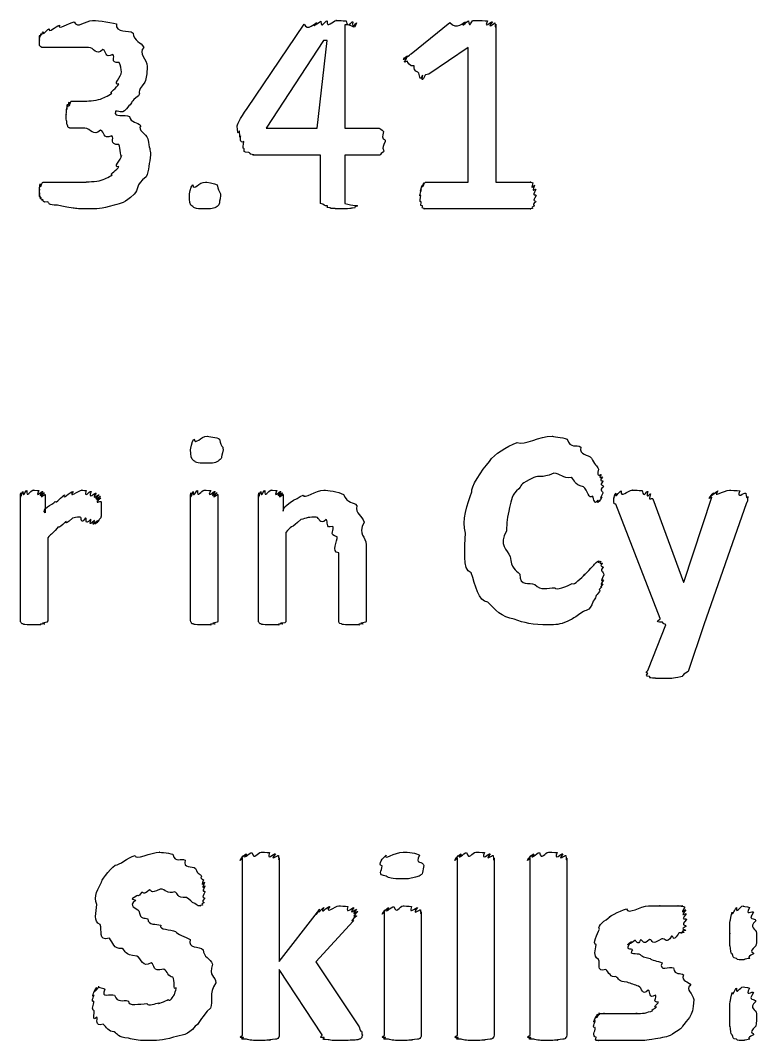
# Model space of a CAD drawing. Header units: millimetres. Extents: x 0 to 216, y 0 to 279.
# Drawn here: x 27.48 to 37.12, y 215.39 to 228.75 of the extents above; entities that cross this region are included whole.
import ezdxf

# ---------------------------------------------------------------- set-up
doc = ezdxf.new("R2010")
doc.units = ezdxf.units.MM
doc.layers.get('0').update_dxf_attribs({"linetype": 'CONTINUOUS'})

msp = doc.modelspace()

# ---------------------------------------------------------------- linework, layer by layer
at = {"color": 0}
for p, q in [((30.4478, 227.602), (31.1919, 228.705)), ((31.7266, 228.699), (31.7266, 227.343)), ((32.5961, 228.319), (33.1032, 228.727)), ((33.7041, 228.705), (33.7041, 226.638)), ((31.4454, 228.49), (30.6958, 227.343)), ((31.3628, 227.343), (31.495, 228.49)), ((31.495, 228.49), (31.4454, 228.49)), ((33.3403, 228.402), (32.8276, 228.049)), ((33.3403, 226.638), (33.3403, 228.402)), ((28.1437, 227.696), (28.3311, 227.696)), ((28.7225, 227.564), (28.7225, 227.558)), ((28.32, 227.343), (28.1382, 227.343)), ((30.6958, 227.343), (31.3628, 227.343)), ((31.7266, 227.343), (32.1786, 227.343)), ((32.2557, 227.167), (32.2557, 227.167)), ((29.1799, 226.996), (29.1799, 226.996)), ((31.4069, 226.991), (30.569, 226.991)), ((31.4069, 226.357), (31.4069, 226.991)), ((32.1786, 226.991), (31.7266, 226.991)), ((31.7266, 226.991), (31.7266, 226.357)), ((32.7835, 226.638), (33.3403, 226.638)), ((33.7041, 226.638), (34.1616, 226.638)), ((30.0977, 226.461), (30.0977, 226.461)), ((34.2332, 226.461), (34.2332, 226.461)), ((34.1616, 226.285), (32.7945, 226.285)), ((30.1308, 223.131), (30.1308, 223.131)), ((27.4767, 220.893), (27.4767, 222.546)), ((27.8019, 222.546), (27.8019, 222.304)), ((29.7064, 220.893), (29.7064, 222.546)), ((30.0647, 222.546), (30.0647, 220.893)), ((30.5952, 220.893), (30.5952, 222.546)), ((30.9204, 222.546), (30.9204, 222.326)), ((35.8592, 220.92), (35.275, 222.419)), ((35.76, 222.486), (36.1625, 221.394)), ((36.1678, 221.394), (36.5319, 222.508)), ((36.9895, 222.436), (36.4271, 220.837)), ((28.535, 222.364), (28.535, 222.364)), ((30.9535, 222.045), (30.9535, 220.893)), ((27.835, 221.978), (27.835, 220.893)), ((32.0063, 221.885), (32.0063, 220.893)), ((31.648, 220.893), (31.648, 221.78)), ((35.1193, 221.493), (35.1193, 221.493)), ((36.1625, 221.394), (36.1678, 221.394)), ((35.705, 220.259), (35.9311, 220.837)), ((36.4271, 220.837), (36.2232, 220.226)), ((30.3871, 215.462), (30.3871, 217.782)), ((30.8667, 217.782), (30.8667, 216.426)), ((33.2011, 215.462), (33.2011, 217.782)), ((33.6806, 217.782), (33.6806, 215.462)), ((34.1533, 215.462), (34.1533, 217.782)), ((34.6329, 217.782), (34.6329, 215.462)), ((32.7601, 217.683), (32.7601, 217.683)), ((30.8667, 216.426), (31.3683, 217.071)), ((32.2475, 215.462), (32.2475, 217.077)), ((32.727, 217.077), (32.727, 215.462)), ((31.8368, 216.956), (31.3462, 216.421)), ((37.1203, 216.796), (37.1203, 216.796)), ((31.3462, 216.421), (31.914, 215.572)), ((31.4289, 215.467), (30.8667, 216.322)), ((30.8667, 216.322), (30.8667, 215.462)), ((30.0371, 216.145), (30.0371, 216.145)), ((36.2962, 215.93), (36.2962, 215.93)), ((37.1203, 215.743), (37.1203, 215.743)), ((31.9581, 215.462), (31.9581, 215.462))]:
    msp.add_line(p, q, dxfattribs=at)
for points in [[(27.8515, 228.644), (27.846, 228.581), (27.9342, 228.679), (27.9893, 228.694)], [(27.9893, 228.694), (27.959, 228.614), (28.112, 228.727), (28.1823, 228.738)], [(28.1823, 228.738), (28.2208, 228.636), (28.3338, 228.755), (28.4193, 228.755)], [(28.4193, 228.755), (28.4262, 228.755), (28.6453, 228.739), (28.7335, 228.71)], [(28.7335, 228.71), (28.7197, 228.578), (28.8947, 228.64), (28.954, 228.589)], [(31.1919, 228.705), (31.2305, 228.611), (31.3421, 228.719), (31.3573, 228.727)], [(31.3573, 228.727), (31.2594, 228.625), (31.3903, 228.739), (31.4124, 228.743)], [(31.4124, 228.743), (31.4206, 228.633), (31.462, 228.749), (31.495, 228.749)], [(31.495, 228.749), (31.4868, 228.636), (31.5681, 228.755), (31.6163, 228.755)], [(31.6163, 228.755), (31.5832, 228.755), (31.7059, 228.752), (31.7431, 228.749)], [(31.8809, 228.721), (31.8437, 228.607), (31.8437, 228.706), (31.7266, 228.699)], [(31.7431, 228.749), (31.7734, 228.633), (31.8093, 228.745), (31.8313, 228.738)], [(31.8313, 228.738), (31.8175, 228.622), (31.8699, 228.728), (31.8809, 228.721)], [(33.1032, 228.727), (33.1887, 228.625), (33.2962, 228.738), (33.3072, 228.738)], [(33.3072, 228.738), (33.2107, 228.629), (33.3306, 228.745), (33.3458, 228.749)], [(33.3458, 228.749), (33.3623, 228.636), (33.3843, 228.755), (33.4064, 228.755)], [(33.4064, 228.755), (33.4064, 228.755), (33.456, 228.755), (33.4891, 228.755)], [(33.4891, 228.755), (33.4794, 228.755), (33.5635, 228.752), (33.5938, 228.749)], [(33.5938, 228.749), (33.5387, 228.633), (33.6448, 228.745), (33.66, 228.738)], [(33.66, 228.738), (33.5718, 228.622), (33.6889, 228.728), (33.693, 228.721)], [(33.693, 228.721), (33.6999, 228.611), (33.7041, 228.711), (33.7041, 228.705)], [(27.7247, 228.534), (27.7247, 228.501), (27.7261, 228.553), (27.7303, 228.562)], [(27.7303, 228.562), (27.7358, 228.515), (27.7427, 228.575), (27.7468, 228.583)], [(27.7468, 228.583), (27.7468, 228.53), (27.7633, 228.597), (27.7744, 228.606)], [(27.7744, 228.606), (27.7716, 228.548), (27.8143, 228.629), (27.8515, 228.644)], [(28.954, 228.589), (28.9595, 228.475), (29.0614, 228.475), (29.0917, 228.402)], [(27.7247, 228.501), (27.7247, 228.479), (27.7247, 228.523), (27.7247, 228.534)], [(27.7247, 228.446), (27.7247, 228.446), (27.7247, 228.479), (27.7247, 228.501)], [(27.7358, 228.418), (27.7275, 228.419), (27.7275, 228.435), (27.7247, 228.446)], [(27.7578, 228.402), (27.7385, 228.404), (27.7427, 228.41), (27.7358, 228.418)], [(27.7799, 228.402), (27.7537, 228.402), (27.7647, 228.402), (27.7578, 228.402)], [(27.8515, 228.402), (27.7757, 228.402), (27.7937, 228.402), (27.7799, 228.402)], [(27.9783, 228.402), (27.8419, 228.402), (27.8846, 228.402), (27.8515, 228.402)], [(28.1547, 228.402), (28.0624, 228.402), (28.0293, 228.402), (27.9783, 228.402)], [(28.3697, 228.402), (28.1947, 228.402), (28.2208, 228.402), (28.1547, 228.402)], [(28.5571, 228.374), (28.4634, 228.283), (28.4427, 228.402), (28.3697, 228.402)], [(28.6894, 228.308), (28.5695, 228.25), (28.6122, 228.359), (28.5571, 228.374)], [(28.7721, 228.203), (28.6398, 228.192), (28.7252, 228.278), (28.6894, 228.308)], [(29.0917, 228.402), (29.0173, 228.327), (29.1358, 228.244), (29.1358, 228.153)], [(32.5355, 228.264), (32.439, 228.203), (32.5272, 228.283), (32.5465, 228.291)], [(32.5465, 228.291), (32.4804, 228.221), (32.5851, 228.311), (32.5961, 228.319)], [(28.7996, 228.082), (28.7941, 228.115), (28.79, 228.166), (28.7721, 228.203)], [(29.1358, 228.153), (29.1358, 228.045), (29.1262, 228.01), (29.1083, 227.944)], [(32.5465, 228.22), (32.4611, 228.181), (32.5465, 228.253), (32.5355, 228.264)], [(32.6347, 228.159), (32.5754, 228.148), (32.5465, 228.205), (32.5465, 228.22)], [(32.6843, 228.076), (32.6347, 228.089), (32.6347, 228.126), (32.6347, 228.159)], [(28.7666, 227.922), (28.6756, 227.894), (28.7996, 228.022), (28.7996, 228.082)], [(32.7449, 228.038), (32.7008, 227.93), (32.7174, 228.057), (32.6843, 228.076)], [(32.7725, 228.027), (32.7146, 227.917), (32.7518, 228.03), (32.7449, 228.038)], [(32.8276, 228.049), (32.7408, 228.038), (32.7863, 228.03), (32.7725, 228.027)], [(28.6728, 227.801), (28.6315, 227.802), (28.7445, 227.878), (28.7666, 227.922)], [(29.1083, 227.944), (28.9815, 227.795), (29.0614, 227.819), (29.0256, 227.768)], [(28.524, 227.724), (28.5516, 227.732), (28.6315, 227.768), (28.6728, 227.801)], [(29.0256, 227.768), (28.9112, 227.692), (28.9498, 227.671), (28.8988, 227.636)], [(28.0775, 227.525), (28.0775, 227.498), (28.0789, 227.586), (28.0831, 227.608)], [(28.0831, 227.608), (28.0844, 227.542), (28.0899, 227.646), (28.0941, 227.657)], [(28.0941, 227.657), (28.0954, 227.566), (28.1079, 227.681), (28.1161, 227.685)], [(28.1161, 227.685), (28.1106, 227.578), (28.1327, 227.696), (28.1437, 227.696)], [(28.3311, 227.696), (28.32, 227.696), (28.4689, 227.704), (28.524, 227.724)], [(28.8988, 227.636), (28.8079, 227.505), (28.7886, 227.578), (28.7225, 227.564)], [(28.0831, 227.437), (28.0775, 227.427), (28.0775, 227.488), (28.0775, 227.525)], [(28.7225, 227.558), (28.6907, 227.478), (28.8492, 227.531), (28.9044, 227.498)], [(28.9044, 227.498), (28.9223, 227.412), (29.0118, 227.423), (29.0532, 227.376)], [(30.3155, 227.365), (30.3086, 227.376), (30.3513, 227.462), (30.4478, 227.602)], [(28.0941, 227.382), (28.0844, 227.383), (28.0858, 227.415), (28.0831, 227.437)], [(28.1161, 227.349), (28.0954, 227.354), (28.101, 227.367), (28.0941, 227.382)], [(28.1382, 227.343), (28.1106, 227.343), (28.123, 227.344), (28.1161, 227.349)], [(28.524, 227.316), (28.4331, 227.225), (28.3972, 227.343), (28.32, 227.343)], [(29.0532, 227.376), (29.0036, 227.317), (29.1248, 227.271), (29.1469, 227.205)], [(30.343, 227.31), (30.3223, 227.225), (30.3223, 227.35), (30.3155, 227.365)], [(32.1786, 227.343), (32.1675, 227.343), (32.2185, 227.328), (32.2337, 227.299)], [(28.6728, 227.244), (28.5516, 227.192), (28.5819, 227.3), (28.524, 227.316)], [(28.7666, 227.128), (28.6315, 227.125), (28.7128, 227.211), (28.6728, 227.244)], [(30.3596, 227.244), (30.3444, 227.185), (30.3541, 227.291), (30.343, 227.31)], [(30.4037, 227.167), (30.3444, 227.137), (30.3596, 227.222), (30.3596, 227.244)], [(32.2337, 227.299), (32.1965, 227.167), (32.2557, 227.225), (32.2557, 227.167)], [(28.7996, 226.985), (28.7941, 226.924), (28.7886, 227.087), (28.7666, 227.128)], [(29.1469, 227.205), (29.1648, 227.068), (29.1799, 227.069), (29.1799, 226.996)], [(30.4092, 227.073), (30.3734, 227.07), (30.4037, 227.13), (30.4037, 227.167)], [(30.4698, 227.023), (30.3816, 227.023), (30.4119, 227.051), (30.4092, 227.073)], [(32.2557, 227.167), (32.1965, 227.052), (32.2475, 227.068), (32.2337, 227.035)], [(28.7666, 226.842), (28.6756, 226.817), (28.7996, 226.932), (28.7996, 226.985)], [(29.1799, 226.996), (29.1648, 226.887), (29.1607, 226.792), (29.1248, 226.704)], [(30.536, 226.996), (30.4546, 227.002), (30.5056, 227.013), (30.4698, 227.023)], [(30.569, 226.991), (30.4726, 226.991), (30.547, 226.992), (30.536, 226.996)], [(32.2337, 227.035), (32.1703, 226.991), (32.2034, 226.991), (32.1786, 226.991)], [(28.6784, 226.731), (28.6356, 226.733), (28.7473, 226.8), (28.7666, 226.842)], [(28.535, 226.66), (28.5585, 226.671), (28.6411, 226.701), (28.6784, 226.731)], [(29.1248, 226.704), (28.9733, 226.594), (29.0339, 226.54), (28.965, 226.478)], [(27.7247, 226.544), (27.7247, 226.494), (27.7275, 226.605), (27.7358, 226.616)], [(27.7247, 226.494), (27.7247, 226.439), (27.7247, 226.525), (27.7247, 226.544)], [(27.7358, 226.616), (27.7385, 226.519), (27.7551, 226.638), (27.7744, 226.638)], [(27.7744, 226.638), (27.7647, 226.638), (27.7992, 226.638), (27.8295, 226.638)], [(27.8295, 226.638), (27.8267, 226.638), (27.9025, 226.638), (27.9508, 226.638)], [(27.9508, 226.638), (27.9232, 226.638), (28.0527, 226.638), (28.1161, 226.638)], [(28.1161, 226.638), (28.1685, 226.638), (28.2553, 226.638), (28.3366, 226.638)], [(28.3366, 226.638), (28.3228, 226.638), (28.4758, 226.645), (28.535, 226.66)], [(29.6898, 226.461), (29.6898, 226.472), (29.7036, 226.577), (29.7339, 226.599)], [(29.7339, 226.599), (29.7477, 226.519), (29.818, 226.638), (29.8993, 226.638)], [(29.8993, 226.638), (29.902, 226.638), (30.0233, 226.624), (30.0536, 226.599)], [(30.0536, 226.599), (30.0784, 226.472), (30.0977, 226.53), (30.0977, 226.461)], [(32.7229, 226.461), (32.6926, 226.431), (32.7243, 226.516), (32.7284, 226.538)], [(32.7284, 226.538), (32.7008, 226.475), (32.7353, 226.579), (32.7394, 226.594)], [(32.7394, 226.594), (32.7119, 226.506), (32.7532, 226.618), (32.7615, 226.627)], [(32.7615, 226.627), (32.7256, 226.519), (32.7753, 226.638), (32.7835, 226.638)], [(34.1616, 226.638), (34.134, 226.638), (34.1809, 226.634), (34.1891, 226.627)], [(34.1891, 226.627), (34.1519, 226.506), (34.207, 226.608), (34.2112, 226.594)], [(34.2112, 226.594), (34.1629, 226.475), (34.2236, 226.561), (34.2277, 226.538)], [(34.2277, 226.538), (34.1698, 226.431), (34.2332, 226.49), (34.2332, 226.461)], [(27.7358, 226.456), (27.7275, 226.409), (27.7275, 226.479), (27.7247, 226.494)], [(27.7468, 226.434), (27.7358, 226.391), (27.7385, 226.447), (27.7358, 226.456)], [(27.7688, 226.412), (27.7468, 226.376), (27.7537, 226.425), (27.7468, 226.434)], [(27.8295, 226.379), (27.7606, 226.362), (27.7757, 226.403), (27.7688, 226.412)], [(28.965, 226.478), (28.8341, 226.351), (28.8079, 226.368), (28.7059, 226.334)], [(29.7339, 226.318), (29.6898, 226.332), (29.6898, 226.391), (29.6898, 226.461)], [(30.0977, 226.461), (30.0784, 226.332), (30.0826, 226.343), (30.0536, 226.318)], [(32.7284, 226.379), (32.6926, 226.369), (32.7229, 226.428), (32.7229, 226.461)], [(34.2332, 226.461), (34.1698, 226.369), (34.2305, 226.401), (34.2277, 226.379)], [(27.9618, 226.334), (27.8309, 226.332), (27.8653, 226.363), (27.8295, 226.379)], [(28.1437, 226.301), (28.0555, 226.307), (28.0169, 226.324), (27.9618, 226.334)], [(28.3641, 226.285), (28.1905, 226.285), (28.2126, 226.29), (28.1437, 226.301)], [(28.7059, 226.334), (28.5144, 226.285), (28.4923, 226.285), (28.3641, 226.285)], [(29.8883, 226.285), (29.7477, 226.285), (29.7629, 226.296), (29.7339, 226.318)], [(30.0536, 226.318), (30.0206, 226.285), (29.9682, 226.285), (29.8883, 226.285)], [(31.5006, 226.324), (31.4537, 226.321), (31.4647, 226.345), (31.4069, 226.357)], [(31.5336, 226.301), (31.4647, 226.303), (31.5075, 226.315), (31.5006, 226.324)], [(31.5998, 226.29), (31.4978, 226.292), (31.5516, 226.297), (31.5336, 226.301)], [(31.6935, 226.285), (31.5502, 226.285), (31.6246, 226.286), (31.5998, 226.29)], [(31.7927, 226.29), (31.7445, 226.285), (31.7335, 226.285), (31.6935, 226.285)], [(31.7266, 226.357), (31.8437, 226.321), (31.8988, 226.334), (31.8919, 226.324)], [(31.8589, 226.301), (31.7996, 226.292), (31.8217, 226.293), (31.7927, 226.29)], [(31.8919, 226.324), (31.8286, 226.303), (31.8727, 226.308), (31.8589, 226.301)], [(32.7449, 226.324), (32.7008, 226.325), (32.7312, 226.357), (32.7284, 226.379)], [(32.767, 226.29), (32.7146, 226.296), (32.7518, 226.308), (32.7449, 226.324)], [(32.7945, 226.285), (32.7339, 226.285), (32.778, 226.286), (32.767, 226.29)], [(34.1836, 226.29), (34.1299, 226.285), (34.1685, 226.285), (34.1616, 226.285)], [(34.2112, 226.324), (34.1478, 226.296), (34.1946, 226.297), (34.1836, 226.29)], [(34.2277, 226.379), (34.1629, 226.325), (34.2181, 226.337), (34.2112, 226.324)], [(29.7064, 223.131), (29.7064, 223.138), (29.7202, 223.242), (29.7505, 223.268)], [(29.7505, 223.268), (29.7684, 223.188), (29.84, 223.307), (29.9213, 223.307)], [(29.9213, 223.307), (29.9296, 223.307), (30.0564, 223.293), (30.0867, 223.268)], [(30.0867, 223.268), (30.106, 223.141), (30.1308, 223.199), (30.1308, 223.131)], [(33.62, 222.976), (33.6861, 223.078), (33.8432, 223.169), (33.9838, 223.224)], [(33.9838, 223.224), (34.083, 223.188), (34.276, 223.307), (34.4413, 223.307)], [(34.4413, 223.307), (34.4358, 223.307), (34.5764, 223.293), (34.6397, 223.268)], [(34.6397, 223.268), (34.6783, 223.138), (34.761, 223.208), (34.8161, 223.164)], [(29.7505, 222.987), (29.7064, 223.001), (29.7064, 223.06), (29.7064, 223.131)], [(30.1308, 223.131), (30.106, 223.005), (30.1143, 223.018), (30.0812, 222.993)], [(34.8161, 223.164), (34.7886, 223.053), (34.9181, 223.076), (34.9595, 223.02)], [(29.9158, 222.954), (29.7642, 222.954), (29.7794, 222.965), (29.7505, 222.987)], [(30.0812, 222.993), (30.044, 222.954), (29.9957, 222.954), (29.9158, 222.954)], [(33.3885, 222.58), (33.3664, 222.626), (33.5208, 222.869), (33.62, 222.976)], [(34.9595, 223.02), (34.9898, 222.943), (35.0325, 222.917), (35.0477, 222.877)], [(34.4634, 222.822), (34.2842, 222.747), (34.2815, 222.802), (34.2043, 222.767)], [(34.6893, 222.767), (34.586, 222.747), (34.5515, 222.822), (34.4634, 222.822)], [(35.0477, 222.877), (35.0228, 222.747), (35.078, 222.816), (35.0862, 222.805)], [(35.0862, 222.805), (35.038, 222.729), (35.0986, 222.786), (35.1028, 222.772)], [(34.2043, 222.767), (34.0128, 222.679), (34.061, 222.684), (34.0058, 222.618)], [(34.8547, 222.645), (34.7141, 222.674), (34.7555, 222.729), (34.6893, 222.767)], [(35.1028, 222.772), (35.0449, 222.7), (35.1083, 222.739), (35.1083, 222.717)], [(35.1083, 222.717), (35.049, 222.659), (35.1138, 222.674), (35.1138, 222.645)], [(27.4767, 222.546), (27.4767, 222.454), (27.4781, 222.56), (27.4822, 222.568)], [(27.4822, 222.568), (27.4836, 222.469), (27.4946, 222.581), (27.5098, 222.585)], [(27.5098, 222.585), (27.5125, 222.48), (27.5401, 222.596), (27.5594, 222.596)], [(27.5594, 222.596), (27.5539, 222.483), (27.609, 222.601), (27.6421, 222.601)], [(27.6421, 222.601), (27.6159, 222.601), (27.6972, 222.599), (27.7192, 222.596)], [(27.7192, 222.596), (27.66, 222.48), (27.7578, 222.592), (27.7688, 222.585)], [(27.7688, 222.585), (27.6821, 222.469), (27.7868, 222.575), (27.7909, 222.568)], [(27.7909, 222.568), (27.6931, 222.454), (27.8019, 222.553), (27.8019, 222.546)], [(27.9342, 222.452), (27.9425, 222.421), (28.0183, 222.519), (28.0555, 222.541)], [(28.0555, 222.541), (28.0169, 222.465), (28.1285, 222.577), (28.1657, 222.585)], [(28.1657, 222.585), (28.0941, 222.483), (28.2443, 222.601), (28.2815, 222.601)], [(28.2815, 222.601), (28.2622, 222.601), (28.3145, 222.599), (28.3366, 222.596)], [(28.3366, 222.596), (28.3063, 222.48), (28.3807, 222.592), (28.4027, 222.585)], [(28.4027, 222.585), (28.3545, 222.465), (28.4496, 222.57), (28.4689, 222.563)], [(28.4689, 222.563), (28.3917, 222.45), (28.4992, 222.548), (28.5075, 222.541)], [(28.5075, 222.541), (28.4055, 222.436), (28.5199, 222.526), (28.524, 222.519)], [(29.7064, 222.546), (29.7064, 222.454), (29.7077, 222.56), (29.7119, 222.568)], [(29.7119, 222.568), (29.7174, 222.469), (29.7284, 222.581), (29.7394, 222.585)], [(29.7394, 222.585), (29.7422, 222.48), (29.7725, 222.596), (29.7946, 222.596)], [(29.7946, 222.596), (29.7904, 222.483), (29.8497, 222.601), (29.8827, 222.601)], [(29.8827, 222.601), (29.8607, 222.601), (29.9489, 222.599), (29.9709, 222.596)], [(29.9709, 222.596), (29.9075, 222.48), (30.015, 222.592), (30.0261, 222.585)], [(30.0261, 222.585), (29.9338, 222.469), (30.0495, 222.575), (30.0536, 222.568)], [(30.0536, 222.568), (29.9448, 222.454), (30.0647, 222.553), (30.0647, 222.546)], [(30.5952, 222.546), (30.5952, 222.454), (30.5966, 222.56), (30.6007, 222.568)], [(30.6007, 222.568), (30.6021, 222.469), (30.6131, 222.581), (30.6283, 222.585)], [(30.6283, 222.585), (30.631, 222.48), (30.6586, 222.596), (30.6779, 222.596)], [(30.6779, 222.596), (30.6724, 222.483), (30.7275, 222.601), (30.7606, 222.601)], [(30.7606, 222.601), (30.7344, 222.601), (30.8157, 222.599), (30.8378, 222.596)], [(30.8378, 222.596), (30.7785, 222.48), (30.8763, 222.592), (30.8874, 222.585)], [(30.8874, 222.585), (30.8005, 222.469), (30.9053, 222.575), (30.9094, 222.568)], [(30.9094, 222.568), (30.8115, 222.454), (30.9204, 222.553), (30.9204, 222.546)], [(30.9204, 222.326), (30.8997, 222.395), (31.094, 222.491), (31.1795, 222.535)], [(31.1795, 222.535), (31.1905, 222.483), (31.3573, 222.601), (31.4496, 222.601)], [(31.4496, 222.601), (31.502, 222.601), (31.6384, 222.582), (31.7087, 222.546)], [(31.7087, 222.546), (31.7638, 222.41), (31.8409, 222.46), (31.885, 222.397)], [(33.3058, 222.039), (33.2562, 222.196), (33.3334, 222.425), (33.3885, 222.58)], [(34.0058, 222.618), (33.9066, 222.546), (33.9135, 222.47), (33.8846, 222.375)], [(34.9705, 222.524), (34.9236, 222.469), (34.9016, 222.601), (34.8547, 222.645)], [(35.1083, 222.563), (35.0421, 222.436), (35.0986, 222.522), (35.0918, 222.508)], [(35.1138, 222.645), (35.049, 222.597), (35.111, 222.585), (35.1083, 222.563)], [(35.253, 222.513), (35.2378, 222.447), (35.2599, 222.552), (35.275, 222.563)], [(35.275, 222.563), (35.2668, 222.472), (35.3138, 222.586), (35.3466, 222.59)], [(35.3466, 222.59), (35.337, 222.483), (35.4323, 222.601), (35.4954, 222.601)], [(35.4954, 222.601), (35.4513, 222.601), (35.5893, 222.599), (35.6224, 222.596)], [(35.6224, 222.596), (35.6348, 222.48), (35.6789, 222.592), (35.6941, 222.585)], [(35.6941, 222.585), (35.6676, 222.465), (35.7244, 222.566), (35.7325, 222.552)], [(35.7325, 222.552), (35.6856, 222.436), (35.7519, 222.515), (35.76, 222.486)], [(36.5319, 222.508), (36.4504, 222.454), (36.5485, 222.56), (36.5594, 222.568)], [(36.5594, 222.568), (36.4726, 222.472), (36.5883, 222.586), (36.6145, 222.59)], [(36.6145, 222.59), (36.5277, 222.483), (36.6931, 222.601), (36.7633, 222.601)], [(36.7633, 222.601), (36.77, 222.601), (36.8639, 222.597), (36.9013, 222.59)], [(36.9013, 222.59), (36.8434, 222.472), (36.963, 222.577), (36.9782, 222.563)], [(36.9782, 222.563), (36.9947, 222.447), (37.0057, 222.535), (37.0057, 222.513)], [(27.8019, 222.304), (27.7413, 222.348), (27.8929, 222.415), (27.9342, 222.452)], [(28.524, 222.519), (28.4138, 222.425), (28.5295, 222.508), (28.5295, 222.497)], [(28.5295, 222.497), (28.4165, 222.403), (28.535, 222.469), (28.535, 222.447)], [(28.535, 222.447), (28.535, 222.361), (28.535, 222.4), (28.535, 222.364)], [(31.885, 222.397), (31.852, 222.288), (31.9595, 222.267), (31.9787, 222.183)], [(35.0421, 222.469), (34.9829, 222.395), (34.9994, 222.487), (34.9705, 222.524)], [(35.0697, 222.475), (35.0118, 222.395), (35.0532, 222.469), (35.0421, 222.469)], [(35.0918, 222.508), (35.0311, 222.406), (35.0807, 222.481), (35.0697, 222.475)], [(35.275, 222.419), (35.2378, 222.403), (35.253, 222.491), (35.253, 222.513)], [(37.0057, 222.513), (36.9947, 222.403), (37.0004, 222.465), (36.9895, 222.436)], [(28.535, 222.282), (28.535, 222.249), (28.5309, 222.243), (28.524, 222.232)], [(28.535, 222.364), (28.535, 222.293), (28.535, 222.304), (28.535, 222.282)], [(33.8846, 222.375), (33.8515, 222.24), (33.846, 222.18), (33.846, 222.067)], [(28.0665, 222.188), (27.9535, 222.072), (27.9962, 222.141), (27.9563, 222.105)], [(28.1602, 222.232), (28.0197, 222.112), (28.0996, 222.21), (28.0665, 222.188)], [(28.2594, 222.249), (28.2002, 222.249), (28.1933, 222.243), (28.1602, 222.232)], [(28.3311, 222.238), (28.2594, 222.13), (28.2842, 222.249), (28.2594, 222.249)], [(28.3972, 222.221), (28.3063, 222.119), (28.3559, 222.233), (28.3311, 222.238)], [(28.4468, 222.204), (28.3435, 222.108), (28.4152, 222.217), (28.3972, 222.221)], [(28.4854, 222.199), (28.3724, 222.097), (28.4606, 222.2), (28.4468, 222.204)], [(28.5075, 222.204), (28.3945, 222.097), (28.4964, 222.199), (28.4854, 222.199)], [(28.524, 222.232), (28.4055, 222.108), (28.5144, 222.212), (28.5075, 222.204)], [(31.1519, 222.215), (31.021, 222.09), (31.0224, 222.14), (30.9535, 222.045)], [(31.3504, 222.249), (31.2677, 222.249), (31.2181, 222.238), (31.1519, 222.215)], [(31.4827, 222.215), (31.3848, 222.13), (31.4014, 222.249), (31.3504, 222.249)], [(31.5709, 222.127), (31.4579, 222.09), (31.5185, 222.196), (31.4827, 222.215)], [(31.626, 221.99), (31.5061, 222.013), (31.5957, 222.09), (31.5709, 222.127)], [(31.9787, 222.183), (31.8878, 222.006), (32.0063, 222.002), (32.0063, 221.885)], [(27.9563, 222.105), (27.8763, 222.002), (27.8791, 222.03), (27.835, 221.978)], [(33.383, 221.516), (33.2562, 221.557), (33.3058, 221.841), (33.3058, 222.039)], [(33.846, 222.067), (33.733, 221.881), (33.8598, 221.826), (33.8901, 221.73)], [(31.648, 221.78), (31.5323, 221.788), (31.6398, 221.937), (31.626, 221.99)], [(33.8901, 221.73), (33.9094, 221.576), (33.9617, 221.561), (34.0169, 221.499)], [(34.8713, 221.499), (34.8175, 221.44), (34.9567, 221.583), (34.987, 221.62)], [(34.987, 221.62), (34.9939, 221.631), (35.038, 221.675), (35.0532, 221.675)], [(35.0532, 221.675), (35.0228, 221.631), (35.078, 221.672), (35.0862, 221.67)], [(35.0862, 221.67), (35.038, 221.623), (35.0986, 221.656), (35.1028, 221.642)], [(35.1028, 221.642), (35.049, 221.594), (35.1138, 221.609), (35.1138, 221.587)], [(33.598, 221.135), (33.4767, 221.138), (33.4339, 221.364), (33.383, 221.516)], [(34.0169, 221.499), (34.0196, 221.336), (34.1381, 221.396), (34.2153, 221.367)], [(34.7059, 221.378), (34.7252, 221.351), (34.8272, 221.455), (34.8713, 221.499)], [(35.1138, 221.587), (35.0532, 221.55), (35.1193, 221.534), (35.1193, 221.493)], [(35.1193, 221.493), (35.0532, 221.362), (35.1166, 221.44), (35.1138, 221.422)], [(34.2153, 221.367), (34.2925, 221.278), (34.3807, 221.323), (34.4799, 221.323)], [(34.4799, 221.323), (34.4799, 221.278), (34.6425, 221.341), (34.7059, 221.378)], [(35.0918, 221.333), (35.0311, 221.278), (35.078, 221.306), (35.0642, 221.273)], [(35.1083, 221.372), (35.0421, 221.296), (35.0986, 221.345), (35.0918, 221.333)], [(35.1138, 221.422), (35.049, 221.325), (35.111, 221.386), (35.1083, 221.372)], [(35.0642, 221.273), (35.0008, 221.212), (35.0214, 221.197), (34.9815, 221.146)], [(33.9452, 220.909), (33.7812, 220.937), (33.693, 221.036), (33.598, 221.135)], [(34.9815, 221.146), (34.9209, 220.992), (34.8905, 221.044), (34.8327, 220.997)], [(34.8327, 220.997), (34.6893, 220.9), (34.7128, 220.915), (34.6397, 220.882)], [(27.4822, 220.871), (27.4767, 220.866), (27.4767, 220.884), (27.4767, 220.893)], [(27.5098, 220.848), (27.4877, 220.851), (27.4891, 220.862), (27.4822, 220.871)], [(27.5649, 220.837), (27.5125, 220.84), (27.5235, 220.845), (27.5098, 220.848)], [(27.6531, 220.837), (27.5608, 220.837), (27.5897, 220.837), (27.5649, 220.837)], [(27.7413, 220.837), (27.631, 220.837), (27.6889, 220.837), (27.6531, 220.837)], [(27.7964, 220.848), (27.6779, 220.84), (27.7661, 220.84), (27.7413, 220.837)], [(27.824, 220.871), (27.7041, 220.851), (27.8102, 220.855), (27.7964, 220.848)], [(27.835, 220.893), (27.8322, 220.866), (27.8309, 220.877), (27.824, 220.871)], [(29.7119, 220.871), (29.7064, 220.866), (29.7064, 220.884), (29.7064, 220.893)], [(29.7394, 220.848), (29.7174, 220.851), (29.7188, 220.862), (29.7119, 220.871)], [(29.7946, 220.837), (29.7422, 220.84), (29.7532, 220.845), (29.7394, 220.848)], [(29.8827, 220.837), (29.7904, 220.837), (29.8194, 220.837), (29.7946, 220.837)], [(29.9709, 220.837), (29.8607, 220.837), (29.9186, 220.837), (29.8827, 220.837)], [(30.0261, 220.848), (29.9075, 220.84), (29.9957, 220.84), (29.9709, 220.837)], [(30.0536, 220.871), (29.9338, 220.851), (30.0398, 220.855), (30.0261, 220.848)], [(30.0647, 220.893), (30.0619, 220.866), (30.0605, 220.877), (30.0536, 220.871)], [(30.6007, 220.871), (30.5952, 220.866), (30.5952, 220.884), (30.5952, 220.893)], [(30.6283, 220.848), (30.6062, 220.851), (30.6076, 220.862), (30.6007, 220.871)], [(30.6834, 220.837), (30.631, 220.84), (30.6421, 220.845), (30.6283, 220.848)], [(30.7716, 220.837), (30.6792, 220.837), (30.7082, 220.837), (30.6834, 220.837)], [(30.8598, 220.837), (30.7496, 220.837), (30.8074, 220.837), (30.7716, 220.837)], [(30.9149, 220.848), (30.7964, 220.84), (30.8846, 220.84), (30.8598, 220.837)], [(30.9425, 220.865), (30.8226, 220.851), (30.9287, 220.855), (30.9149, 220.848)], [(30.9535, 220.893), (30.9507, 220.862), (30.9494, 220.872), (30.9425, 220.865)], [(31.6536, 220.865), (31.6494, 220.862), (31.648, 220.882), (31.648, 220.893)], [(31.6811, 220.848), (31.6604, 220.851), (31.6604, 220.861), (31.6536, 220.865)], [(31.7362, 220.837), (31.6866, 220.84), (31.6949, 220.845), (31.6811, 220.848)], [(31.8299, 220.837), (31.7335, 220.837), (31.761, 220.837), (31.7362, 220.837)], [(31.9126, 220.837), (31.8037, 220.837), (31.863, 220.837), (31.8299, 220.837)], [(31.9677, 220.848), (31.852, 220.84), (31.9374, 220.84), (31.9126, 220.837)], [(31.9953, 220.871), (31.8768, 220.851), (31.9815, 220.855), (31.9677, 220.848)], [(32.0063, 220.893), (32.0063, 220.866), (32.0022, 220.877), (31.9953, 220.871)], [(34.4027, 220.837), (34.1712, 220.837), (34.0803, 220.861), (33.9452, 220.909)], [(34.6397, 220.882), (34.5419, 220.837), (34.4868, 220.837), (34.4027, 220.837)], [(35.887, 220.871), (35.7628, 220.873), (35.862, 220.901), (35.8592, 220.92)], [(35.9311, 220.837), (35.9103, 220.845), (35.9008, 220.855), (35.887, 220.871)], [(35.6941, 220.204), (35.65, 220.195), (35.6969, 220.237), (35.705, 220.259)], [(35.7159, 220.159), (35.65, 220.162), (35.6941, 220.186), (35.6941, 220.204)], [(35.7875, 220.138), (35.6828, 220.14), (35.7339, 220.149), (35.7159, 220.159)], [(35.9089, 220.132), (35.741, 220.132), (35.8165, 220.135), (35.7875, 220.138)], [(36.1294, 220.154), (36.0056, 220.132), (36.0041, 220.132), (35.9089, 220.132)], [(36.2232, 220.226), (36.1086, 220.162), (36.1805, 220.169), (36.1294, 220.154)], [(28.9788, 217.816), (28.9788, 217.741), (29.1882, 217.86), (29.2985, 217.86)], [(29.2985, 217.86), (29.2654, 217.86), (29.4156, 217.85), (29.4749, 217.832)], [(30.4367, 217.837), (30.3596, 217.734), (30.4781, 217.85), (30.5084, 217.854)], [(30.5084, 217.854), (30.5387, 217.741), (30.5814, 217.86), (30.6296, 217.86)], [(30.6296, 217.86), (30.631, 217.86), (30.7096, 217.857), (30.7399, 217.854)], [(30.7399, 217.854), (30.693, 217.734), (30.7978, 217.845), (30.8171, 217.837)], [(32.2695, 217.821), (32.2227, 217.741), (32.3825, 217.86), (32.49, 217.86)], [(32.49, 217.86), (32.5534, 217.86), (32.6678, 217.846), (32.705, 217.821)], [(33.2507, 217.837), (33.1735, 217.734), (33.292, 217.85), (33.3223, 217.854)], [(33.3223, 217.854), (33.3527, 217.741), (33.3954, 217.86), (33.4436, 217.86)], [(33.4436, 217.86), (33.445, 217.86), (33.5235, 217.857), (33.5539, 217.854)], [(33.5539, 217.854), (33.507, 217.734), (33.6117, 217.845), (33.631, 217.837)], [(34.2029, 217.837), (34.1257, 217.734), (34.2442, 217.85), (34.2746, 217.854)], [(34.2746, 217.854), (34.3049, 217.741), (34.3476, 217.86), (34.3958, 217.86)], [(34.3958, 217.86), (34.3972, 217.86), (34.4758, 217.857), (34.5061, 217.854)], [(34.5061, 217.854), (34.4592, 217.734), (34.564, 217.845), (34.5833, 217.837)], [(28.7197, 217.689), (28.7762, 217.686), (28.8796, 217.789), (28.9788, 217.816)], [(29.4749, 217.832), (29.4997, 217.705), (29.5865, 217.788), (29.6347, 217.755)], [(29.6347, 217.755), (29.5989, 217.639), (29.7312, 217.685), (29.7725, 217.644)], [(30.3871, 217.782), (30.3072, 217.701), (30.3899, 217.804), (30.3982, 217.816)], [(30.3982, 217.816), (30.3223, 217.723), (30.4175, 217.833), (30.4367, 217.837)], [(30.8171, 217.837), (30.7303, 217.723), (30.8474, 217.827), (30.8556, 217.816)], [(30.8556, 217.816), (30.8626, 217.705), (30.8667, 217.796), (30.8667, 217.782)], [(32.2144, 217.678), (32.1455, 217.69), (32.2323, 217.795), (32.2695, 217.821)], [(32.705, 217.821), (32.6278, 217.69), (32.7601, 217.749), (32.7601, 217.683)], [(33.2011, 217.782), (33.1211, 217.701), (33.2038, 217.804), (33.2121, 217.816)], [(33.2121, 217.816), (33.1363, 217.723), (33.2314, 217.833), (33.2507, 217.837)], [(33.631, 217.837), (33.5442, 217.723), (33.6613, 217.827), (33.6696, 217.816)], [(33.6696, 217.816), (33.6765, 217.701), (33.6806, 217.793), (33.6806, 217.782)], [(34.1533, 217.782), (34.0734, 217.701), (34.156, 217.804), (34.1643, 217.816)], [(34.1643, 217.816), (34.0885, 217.723), (34.1836, 217.833), (34.2029, 217.837)], [(34.5833, 217.837), (34.4964, 217.723), (34.6136, 217.827), (34.6218, 217.816)], [(34.6218, 217.816), (34.6287, 217.701), (34.6329, 217.793), (34.6329, 217.782)], [(28.5433, 217.474), (28.5116, 217.454), (28.6453, 217.634), (28.7197, 217.689)], [(29.7725, 217.644), (29.7973, 217.562), (29.8387, 217.574), (29.8497, 217.545)], [(32.2695, 217.545), (32.1455, 217.558), (32.2144, 217.614), (32.2144, 217.678)], [(32.7601, 217.683), (32.7449, 217.558), (32.7394, 217.57), (32.6995, 217.545)], [(28.4772, 217.171), (28.4234, 217.278), (28.4992, 217.386), (28.5433, 217.474)], [(29.8497, 217.545), (29.8235, 217.507), (29.8731, 217.503), (29.8772, 217.496)], [(29.8772, 217.496), (29.8304, 217.375), (29.8841, 217.477), (29.8883, 217.463)], [(29.8883, 217.463), (29.8387, 217.344), (29.8938, 217.431), (29.8938, 217.413)], [(32.4845, 217.507), (32.3371, 217.507), (32.3053, 217.519), (32.2695, 217.545)], [(32.6995, 217.545), (32.5506, 217.507), (32.5906, 217.507), (32.4845, 217.507)], [(29.0614, 217.331), (29.0229, 217.26), (29.0146, 217.304), (29.0008, 217.286)], [(29.1662, 217.363), (29.078, 217.286), (29.0904, 217.344), (29.0614, 217.331)], [(29.3095, 217.375), (29.1579, 217.3), (29.2062, 217.37), (29.1662, 217.363)], [(29.4969, 217.341), (29.4004, 217.3), (29.3784, 217.375), (29.3095, 217.375)], [(29.6513, 217.264), (29.5148, 217.256), (29.5548, 217.319), (29.4969, 217.341)], [(29.8938, 217.413), (29.8387, 217.308), (29.8938, 217.369), (29.8938, 217.336)], [(29.8938, 217.336), (29.8387, 217.242), (29.891, 217.275), (29.8883, 217.253)], [(29.0008, 217.286), (28.8796, 217.223), (28.9843, 217.248), (28.9843, 217.226)], [(28.9843, 217.226), (28.8796, 217.15), (28.9981, 217.128), (29.0284, 217.088)], [(29.7615, 217.187), (29.7202, 217.201), (29.6954, 217.238), (29.6513, 217.264)], [(29.8331, 217.154), (29.7835, 217.154), (29.7946, 217.165), (29.7615, 217.187)], [(29.8827, 217.198), (29.8276, 217.168), (29.8717, 217.172), (29.8607, 217.165)], [(29.8883, 217.253), (29.8345, 217.198), (29.8855, 217.212), (29.8827, 217.198)], [(28.5213, 216.911), (28.4234, 216.947), (28.4772, 217.071), (28.4772, 217.171)], [(29.0284, 217.088), (29.0559, 216.956), (29.0959, 217.016), (29.1441, 216.983)], [(29.8607, 217.165), (29.8083, 217.154), (29.8442, 217.154), (29.8331, 217.154)], [(31.3683, 217.071), (31.3214, 216.995), (31.3848, 217.099), (31.3958, 217.11)], [(31.3958, 217.11), (31.3476, 217.018), (31.4289, 217.128), (31.4509, 217.132)], [(31.4509, 217.132), (31.3917, 217.029), (31.4978, 217.144), (31.5281, 217.148)], [(31.5281, 217.148), (31.4537, 217.036), (31.6012, 217.154), (31.6494, 217.154)], [(31.6494, 217.154), (31.6632, 217.154), (31.7321, 217.151), (31.7652, 217.148)], [(31.7652, 217.148), (31.7293, 217.029), (31.823, 217.139), (31.8423, 217.132)], [(31.8423, 217.132), (31.7665, 217.018), (31.8727, 217.121), (31.8809, 217.11)], [(31.8809, 217.11), (31.7845, 217), (31.8975, 217.093), (31.8975, 217.083)], [(31.8975, 217.083), (31.7845, 216.969), (31.8919, 217.044), (31.8809, 217.022)], [(32.2475, 217.077), (32.1675, 216.995), (32.2502, 217.096), (32.2585, 217.104)], [(32.2585, 217.104), (32.1827, 217.013), (32.2778, 217.124), (32.2971, 217.132)], [(32.2971, 217.132), (32.2199, 217.029), (32.3384, 217.144), (32.3687, 217.148)], [(32.3687, 217.148), (32.399, 217.036), (32.4418, 217.154), (32.49, 217.154)], [(32.49, 217.154), (32.4914, 217.154), (32.5699, 217.151), (32.6003, 217.148)], [(32.6003, 217.148), (32.5534, 217.029), (32.6581, 217.139), (32.6774, 217.132)], [(32.6774, 217.132), (32.5906, 217.013), (32.7077, 217.115), (32.716, 217.104)], [(32.716, 217.104), (32.7229, 216.995), (32.727, 217.088), (32.727, 217.077)], [(35.1992, 217.011), (35.1469, 216.989), (35.3289, 217.093), (35.4143, 217.115)], [(35.4143, 217.115), (35.4376, 217.036), (35.5988, 217.154), (35.7064, 217.154)], [(35.7064, 217.154), (35.7131, 217.154), (35.8069, 217.154), (35.8553, 217.154)], [(35.8553, 217.154), (35.8126, 217.154), (35.9516, 217.154), (35.9929, 217.154)], [(35.9929, 217.154), (36.0109, 217.154), (36.0659, 217.154), (36.0923, 217.154)], [(36.0923, 217.154), (36.0659, 217.154), (36.1417, 217.154), (36.1527, 217.154)], [(36.1527, 217.154), (36.0923, 217.154), (36.1763, 217.148), (36.1805, 217.138)], [(36.1805, 217.138), (36.1033, 217.018), (36.1915, 217.118), (36.1915, 217.104)], [(36.1915, 217.104), (36.1061, 216.989), (36.1968, 217.071), (36.1968, 217.049)], [(36.1968, 217.049), (36.11, 216.947), (36.2024, 217.007), (36.2024, 216.978)], [(36.7728, 216.961), (36.7785, 216.956), (36.7894, 217.045), (36.8004, 217.071)], [(36.8004, 217.071), (36.8032, 217.011), (36.8335, 217.121), (36.8558, 217.132)], [(36.8558, 217.132), (36.8473, 217.036), (36.9066, 217.154), (36.9439, 217.154)], [(36.9439, 217.154), (36.9175, 217.154), (37.0046, 217.146), (37.0265, 217.132)], [(37.0265, 217.132), (36.9616, 217.011), (37.0664, 217.1), (37.0815, 217.071)], [(37.0815, 217.071), (36.9905, 216.956), (37.1052, 217.008), (37.109, 216.961)], [(29.1441, 216.983), (29.1551, 216.892), (29.2516, 216.925), (29.315, 216.9)], [(31.8809, 217.022), (31.7624, 216.925), (31.8547, 216.978), (31.8368, 216.956)], [(35.0614, 216.851), (35.0297, 216.896), (35.14, 216.966), (35.1992, 217.011)], [(36.2024, 216.978), (36.11, 216.881), (36.1996, 216.911), (36.1968, 216.89)], [(36.7676, 216.796), (36.7676, 216.746), (36.769, 216.917), (36.7728, 216.961)], [(37.109, 216.961), (37.0018, 216.863), (37.1203, 216.862), (37.1203, 216.796)], [(28.6425, 216.73), (28.4854, 216.687), (28.5543, 216.841), (28.5213, 216.911)], [(29.315, 216.9), (29.2833, 216.841), (29.4445, 216.847), (29.5079, 216.818)], [(29.5079, 216.818), (29.53, 216.782), (29.6375, 216.753), (29.7009, 216.713)], [(35.0173, 216.647), (34.9677, 216.654), (35.0311, 216.788), (35.0614, 216.851)], [(36.0923, 216.785), (36.0151, 216.665), (36.0398, 216.768), (36.0041, 216.757)], [(36.1474, 216.801), (36.062, 216.801), (36.117, 216.796), (36.0923, 216.785)], [(36.1692, 216.807), (36.0811, 216.801), (36.1541, 216.801), (36.1474, 216.801)], [(36.1915, 216.834), (36.099, 216.812), (36.1805, 216.814), (36.1692, 216.807)], [(36.1968, 216.89), (36.1061, 216.837), (36.1943, 216.848), (36.1915, 216.834)], [(36.7728, 216.63), (36.7676, 216.614), (36.7676, 216.73), (36.7676, 216.796)], [(37.1203, 216.796), (37.1203, 216.614), (37.1161, 216.674), (37.109, 216.63)], [(28.8079, 216.597), (28.699, 216.584), (28.6894, 216.677), (28.6425, 216.73)], [(29.7009, 216.713), (29.6581, 216.588), (29.8235, 216.632), (29.8717, 216.581)], [(35.0504, 216.454), (34.9677, 216.506), (35.0173, 216.572), (35.0173, 216.647)], [(35.4803, 216.686), (35.3826, 216.603), (35.4637, 216.677), (35.4637, 216.674)], [(35.4637, 216.674), (35.3826, 216.561), (35.475, 216.606), (35.4969, 216.581)], [(35.5244, 216.702), (35.4044, 216.614), (35.4912, 216.692), (35.4803, 216.686)], [(35.6016, 216.708), (35.5632, 216.621), (35.5466, 216.705), (35.5244, 216.702)], [(35.7173, 216.713), (35.6249, 216.625), (35.6348, 216.71), (35.6016, 216.708)], [(35.8771, 216.724), (35.7283, 216.625), (35.7752, 216.713), (35.7173, 216.713)], [(36.0041, 216.757), (35.9406, 216.643), (35.9241, 216.735), (35.8771, 216.724)], [(29.0008, 216.498), (28.8244, 216.51), (28.8699, 216.56), (28.8079, 216.597)], [(29.8717, 216.581), (29.8745, 216.484), (29.9627, 216.466), (29.993, 216.393)], [(35.4969, 216.581), (35.4309, 216.515), (35.5547, 216.538), (35.596, 216.52)], [(35.596, 216.52), (35.6291, 216.478), (35.6803, 216.483), (35.7283, 216.465)], [(36.8004, 216.525), (36.7785, 216.528), (36.7799, 216.589), (36.7728, 216.63)], [(36.8558, 216.465), (36.8032, 216.47), (36.8141, 216.495), (36.8004, 216.525)], [(37.0815, 216.525), (36.9616, 216.47), (37.0487, 216.476), (37.0265, 216.465)], [(37.109, 216.63), (36.9905, 216.528), (37.0953, 216.554), (37.0815, 216.525)], [(29.1882, 216.41), (29.0739, 216.334), (29.0669, 216.468), (29.0008, 216.498)], [(29.3536, 216.327), (29.1951, 216.279), (29.2503, 216.384), (29.1882, 216.41)], [(29.993, 216.393), (29.9338, 216.224), (30.0371, 216.24), (30.0371, 216.145)], [(35.1441, 216.322), (35.0146, 216.283), (35.0752, 216.402), (35.0504, 216.454)], [(35.7283, 216.465), (35.7283, 216.444), (35.8302, 216.432), (35.8828, 216.41)], [(35.8828, 216.41), (35.8302, 216.286), (35.9833, 216.368), (36.0317, 216.344)], [(36.9439, 216.449), (36.8473, 216.449), (36.8776, 216.454), (36.8558, 216.465)], [(37.0265, 216.465), (36.9175, 216.449), (36.9768, 216.449), (36.9439, 216.449)], [(29.4749, 216.222), (29.4115, 216.22), (29.4046, 216.297), (29.3536, 216.327)], [(35.2764, 216.228), (35.2103, 216.209), (35.1841, 216.285), (35.1441, 216.322)], [(36.0317, 216.344), (36.0482, 216.235), (36.1266, 216.286), (36.164, 216.25)], [(36.164, 216.25), (36.1252, 216.162), (36.2356, 216.169), (36.2574, 216.118)], [(29.519, 216.085), (29.4707, 216.025), (29.5038, 216.185), (29.4749, 216.222)], [(30.0371, 216.145), (29.9338, 216.003), (30.0123, 215.91), (29.9654, 215.815)], [(35.4252, 216.156), (35.3053, 216.158), (35.3233, 216.202), (35.2764, 216.228)], [(35.5741, 216.101), (35.5258, 216.118), (35.4764, 216.137), (35.4252, 216.156)], [(36.2574, 216.118), (36.1721, 216.058), (36.2962, 216.003), (36.2962, 215.93)], [(28.4386, 215.908), (28.3972, 215.886), (28.4386, 215.969), (28.4386, 215.991)], [(28.4386, 215.991), (28.4014, 215.933), (28.4455, 216.037), (28.4496, 216.052)], [(28.4496, 216.052), (28.4124, 215.966), (28.4634, 216.081), (28.4716, 216.085)], [(28.4716, 216.085), (28.4303, 215.977), (28.4951, 216.096), (28.5102, 216.096)], [(28.5102, 216.096), (28.4634, 216.096), (28.5516, 216.085), (28.5819, 216.063)], [(28.5819, 216.063), (28.5268, 215.933), (28.6563, 216.014), (28.7087, 215.985)], [(28.7087, 215.985), (28.7473, 215.875), (28.8203, 215.93), (28.8906, 215.908)], [(29.4142, 215.93), (29.4376, 215.886), (29.4762, 215.97), (29.4914, 215.996)], [(29.4914, 215.996), (29.4707, 215.937), (29.519, 216.052), (29.519, 216.085)], [(35.7008, 216.052), (35.621, 215.966), (35.621, 216.086), (35.5741, 216.101)], [(35.7946, 215.985), (35.6979, 215.93), (35.741, 216.032), (35.7008, 216.052)], [(35.833, 215.897), (35.7463, 215.882), (35.8193, 215.963), (35.7946, 215.985)], [(36.7728, 215.903), (36.7785, 215.897), (36.7894, 215.988), (36.8004, 216.019)], [(36.8004, 216.019), (36.8032, 215.955), (36.8335, 216.068), (36.8558, 216.079)], [(36.8558, 216.079), (36.8473, 215.977), (36.9066, 216.096), (36.9439, 216.096)], [(36.9439, 216.096), (36.9175, 216.096), (37.0046, 216.09), (37.0265, 216.079)], [(37.0265, 216.079), (36.9616, 215.955), (37.0664, 216.047), (37.0815, 216.019)], [(37.0815, 216.019), (36.9905, 215.897), (37.1052, 215.95), (37.109, 215.903)], [(28.4441, 215.781), (28.3972, 215.798), (28.4386, 215.853), (28.4386, 215.908)], [(28.8906, 215.908), (28.8864, 215.831), (29.0408, 215.875), (29.1331, 215.875)], [(29.1331, 215.875), (29.1551, 215.831), (29.2447, 215.878), (29.293, 215.886)], [(29.293, 215.886), (29.2503, 215.849), (29.3812, 215.911), (29.4142, 215.93)], [(35.8112, 215.831), (35.7463, 215.82), (35.833, 215.871), (35.833, 215.897)], [(36.2962, 215.93), (36.2906, 215.779), (36.2768, 215.762), (36.2409, 215.693)], [(36.7676, 215.743), (36.7676, 215.805), (36.769, 215.859), (36.7728, 215.903)], [(37.109, 215.903), (37.0018, 215.805), (37.1203, 215.805), (37.1203, 215.743)], [(28.4772, 215.699), (28.4082, 215.624), (28.451, 215.755), (28.4441, 215.781)], [(29.9654, 215.815), (29.8387, 215.699), (29.8511, 215.644), (29.767, 215.578)], [(35.0173, 215.71), (34.9746, 215.617), (35.0311, 215.733), (35.0394, 215.737)], [(35.0394, 215.737), (34.9898, 215.624), (35.0559, 215.743), (35.0669, 215.743)], [(35.0669, 215.743), (35.0146, 215.743), (35.1014, 215.743), (35.1276, 215.743)], [(35.1276, 215.743), (35.0697, 215.743), (35.191, 215.743), (35.2323, 215.743)], [(35.2323, 215.743), (35.2681, 215.743), (35.3176, 215.743), (35.3702, 215.743)], [(35.3702, 215.743), (35.3755, 215.743), (35.4873, 215.743), (35.5575, 215.743)], [(35.5575, 215.743), (35.4859, 215.743), (35.6348, 215.746), (35.6676, 215.754)], [(35.6676, 215.754), (35.6732, 215.757), (35.7339, 215.771), (35.7558, 215.781)], [(35.7558, 215.781), (35.7202, 215.783), (35.7999, 215.812), (35.8112, 215.831)], [(36.7728, 215.578), (36.7676, 215.558), (36.7676, 215.677), (36.7676, 215.743)], [(37.1203, 215.743), (37.1203, 215.677), (37.1161, 215.622), (37.109, 215.578)], [(28.5598, 215.605), (28.4413, 215.569), (28.4951, 215.672), (28.4772, 215.699)], [(28.7032, 215.506), (28.637, 215.5), (28.5998, 215.572), (28.5598, 215.605)], [(29.767, 215.578), (29.6733, 215.452), (29.5906, 215.467), (29.4804, 215.434)], [(35.0063, 215.561), (34.9595, 215.544), (35.0063, 215.633), (35.0063, 215.655)], [(35.0063, 215.655), (34.9636, 215.588), (35.0132, 215.695), (35.0173, 215.71)], [(36.2409, 215.693), (36.1033, 215.525), (36.1583, 215.569), (36.0923, 215.523)], [(36.8004, 215.467), (36.7785, 215.47), (36.7799, 215.533), (36.7728, 215.578)], [(37.109, 215.578), (36.9905, 215.47), (37.0953, 215.496), (37.0815, 215.467)], [(28.8906, 215.423), (28.7473, 215.434), (28.7583, 215.473), (28.7032, 215.506)], [(30.3982, 215.429), (30.3072, 215.426), (30.3871, 215.451), (30.3871, 215.462)], [(30.8667, 215.462), (30.8626, 215.426), (30.8626, 215.44), (30.8556, 215.429)], [(31.4565, 215.429), (31.3628, 215.426), (31.4358, 215.452), (31.4289, 215.467)], [(31.914, 215.572), (31.9319, 215.485), (31.9429, 215.524), (31.9471, 215.506)], [(31.9471, 215.506), (31.9429, 215.452), (31.9581, 215.476), (31.9581, 215.462)], [(31.9581, 215.462), (31.9429, 215.426), (31.9539, 215.44), (31.9471, 215.429)], [(32.2585, 215.429), (32.1675, 215.426), (32.2475, 215.451), (32.2475, 215.462)], [(32.727, 215.462), (32.7229, 215.426), (32.7229, 215.44), (32.716, 215.429)], [(33.2121, 215.429), (33.1211, 215.426), (33.2011, 215.451), (33.2011, 215.462)], [(33.6806, 215.462), (33.6765, 215.426), (33.6765, 215.44), (33.6696, 215.429)], [(34.1643, 215.429), (34.0734, 215.426), (34.1533, 215.451), (34.1533, 215.462)], [(34.6329, 215.462), (34.6287, 215.426), (34.6287, 215.44), (34.6218, 215.429)], [(35.0173, 215.434), (34.9595, 215.448), (35.0063, 215.506), (35.0063, 215.561)], [(36.0923, 215.523), (35.971, 215.434), (35.9463, 215.445), (35.8553, 215.423)], [(36.8558, 215.407), (36.8032, 215.412), (36.8141, 215.437), (36.8004, 215.467)], [(37.0815, 215.467), (36.9616, 215.412), (37.0487, 215.418), (37.0265, 215.407)], [(29.1276, 215.39), (29.0077, 215.39), (28.9636, 215.401), (28.8906, 215.423)], [(29.4804, 215.434), (29.3384, 215.39), (29.2558, 215.39), (29.1276, 215.39)], [(30.4367, 215.407), (30.3223, 215.408), (30.405, 215.421), (30.3982, 215.429)], [(30.5084, 215.396), (30.4767, 215.397), (30.4546, 215.403), (30.4367, 215.407)], [(30.6296, 215.39), (30.5387, 215.39), (30.5415, 215.392), (30.5084, 215.396)], [(30.7399, 215.396), (30.631, 215.39), (30.6737, 215.39), (30.6296, 215.39)], [(30.8171, 215.407), (30.693, 215.397), (30.773, 215.398), (30.7399, 215.396)], [(30.8556, 215.429), (30.8474, 215.408), (30.835, 215.414), (30.8171, 215.407)], [(31.5061, 215.401), (31.3876, 215.404), (31.4702, 215.418), (31.4565, 215.429)], [(31.5888, 215.39), (31.5461, 215.393), (31.5281, 215.397), (31.5061, 215.401)], [(31.7155, 215.39), (31.6122, 215.39), (31.6218, 215.39), (31.5888, 215.39)], [(31.8368, 215.396), (31.7114, 215.39), (31.7624, 215.39), (31.7155, 215.39)], [(31.914, 215.407), (31.8947, 215.397), (31.8699, 215.398), (31.8368, 215.396)], [(31.9471, 215.429), (31.9319, 215.408), (31.9319, 215.414), (31.914, 215.407)], [(32.2971, 215.407), (32.1827, 215.408), (32.2654, 215.421), (32.2585, 215.429)], [(32.3687, 215.396), (32.3371, 215.397), (32.315, 215.403), (32.2971, 215.407)], [(32.49, 215.39), (32.399, 215.39), (32.4018, 215.392), (32.3687, 215.396)], [(32.6003, 215.396), (32.4914, 215.39), (32.5341, 215.39), (32.49, 215.39)], [(32.6774, 215.407), (32.5534, 215.397), (32.6333, 215.398), (32.6003, 215.396)], [(32.716, 215.429), (32.7077, 215.408), (32.6953, 215.414), (32.6774, 215.407)], [(33.2507, 215.407), (33.1363, 215.408), (33.219, 215.421), (33.2121, 215.429)], [(33.3223, 215.396), (33.2907, 215.397), (33.2686, 215.403), (33.2507, 215.407)], [(33.4436, 215.39), (33.3527, 215.39), (33.3554, 215.392), (33.3223, 215.396)], [(33.5539, 215.396), (33.445, 215.39), (33.4877, 215.39), (33.4436, 215.39)], [(33.631, 215.407), (33.507, 215.397), (33.5869, 215.398), (33.5539, 215.396)], [(33.6696, 215.429), (33.6613, 215.408), (33.6489, 215.414), (33.631, 215.407)], [(34.2029, 215.407), (34.0885, 215.408), (34.1712, 215.421), (34.1643, 215.429)], [(34.2746, 215.396), (34.2429, 215.397), (34.2208, 215.403), (34.2029, 215.407)], [(34.3958, 215.39), (34.3049, 215.39), (34.3076, 215.392), (34.2746, 215.396)], [(34.5061, 215.396), (34.3972, 215.39), (34.4399, 215.39), (34.3958, 215.39)], [(34.5833, 215.407), (34.4592, 215.397), (34.5392, 215.398), (34.5061, 215.396)], [(34.6218, 215.429), (34.6136, 215.408), (34.6012, 215.414), (34.5833, 215.407)], [(35.0504, 215.39), (34.9746, 215.39), (35.0242, 215.404), (35.0173, 215.434)], [(35.1166, 215.39), (35.0036, 215.39), (35.0642, 215.39), (35.0504, 215.39)], [(35.2268, 215.39), (35.18, 215.39), (35.1455, 215.39), (35.1166, 215.39)], [(35.3811, 215.39), (35.2723, 215.39), (35.2736, 215.39), (35.2268, 215.39)], [(35.5685, 215.39), (35.3868, 215.39), (35.439, 215.39), (35.3811, 215.39)], [(35.8553, 215.423), (35.6732, 215.39), (35.6704, 215.39), (35.5685, 215.39)], [(36.9439, 215.39), (36.8473, 215.39), (36.8776, 215.396), (36.8558, 215.407)], [(37.0265, 215.407), (36.9175, 215.39), (36.9768, 215.39), (36.9439, 215.39)]]:
    msp.add_open_spline(points, degree=3, dxfattribs=at)

doc.saveas('drawing.dxf')
